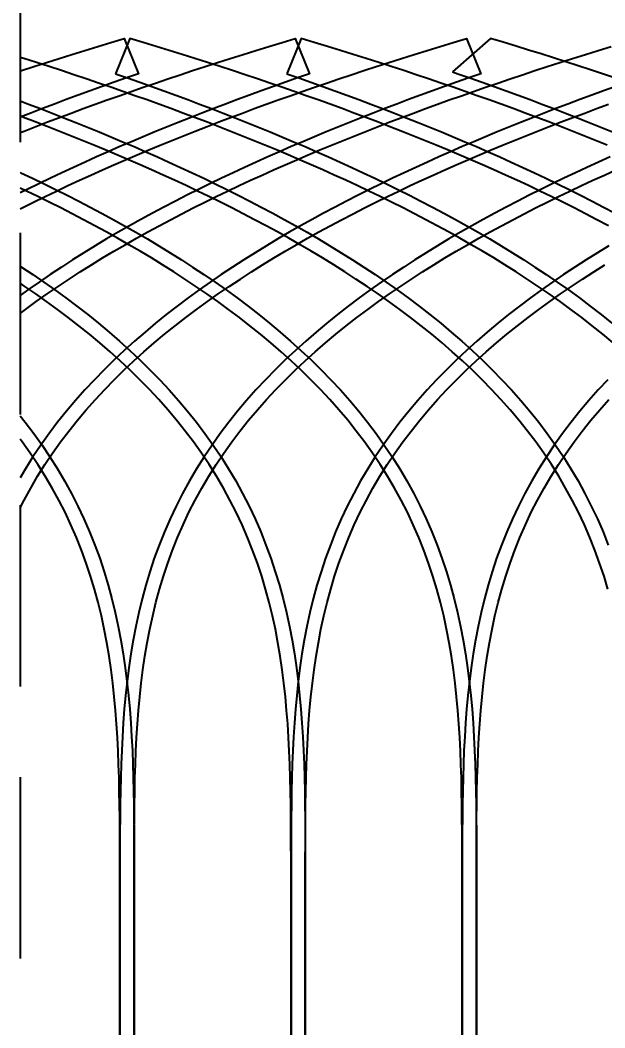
# Model space of a CAD drawing. Header units: metres. Extents: x -2 to 44.3, y -14 to 11.
# Drawn here: x 10.132 to 12.18, y 4.608 to 8.135 of the extents above; entities that cross this region are included whole.
import ezdxf

# ---------------------------------------------------------------- set-up
doc = ezdxf.new("R2010")
doc.units = ezdxf.units.M
doc.header["$LTSCALE"] = 0.05
doc.linetypes.add('DASHED', pattern=[19.05, 12.7, -6.35])
doc.layers.get('0').update_dxf_attribs({"linetype": 'DASHED'})
for name, color, linetype in [('back-layer0', 7, 'Continuous'), ('front-layer0', 7, 'Continuous'), ('front-layer1', 7, 'Continuous')]:
    doc.layers.add(name, color=color, linetype=linetype)
doc.dimstyles.get("Standard").update_dxf_attribs({"dimtxt": 2.5, "dimasz": 2.5, "dimexe": 1.25, "dimexo": 0.625, "dimtad": 1, "dimtxsty": 'Standard', "dimcen": 2.5, "dimazin": 3, "dimtfac": 1, "dimtmove": 0, "dimatfit": 3, "dimarcsym": 0})

# ---------------------------------------------------------------- blocks, each defined once
blk = doc.blocks.new('*D10')
at = {"color": 0, "lineweight": -2, "transparency": 16777216}
for p, q in [((13.9167, 9.7483), (13.7296, 10.2119)), ((11.6751, 8.3048), (15.2629, 9.7522)), ((11.7251, 8.1809), (15.3129, 9.6283)), ((14.1037, 9.2846), (14.1537, 9.1606)), ((14.3408, 8.6969), (14.5278, 8.2332)), ((14.5278, 8.2332), (16.4028, 8.2332))]:
    blk.add_line(p, q, dxfattribs=at)
at = {"color": 0, "transparency": 16777216}
for points in [[(13.9939, 9.7794), (13.8394, 9.7171), (14.1037, 9.2846)], [(14.4181, 8.7281), (14.2635, 8.6658), (14.1537, 9.1606)]]:
    blk.add_solid(points, dxfattribs=at)
at = {"layer": 'Defpoints', "color": 0, "transparency": 16777216}
for p in [(14.1537, 9.1606), (11.0955, 8.071), (11.1455, 7.9471)]:
    blk.add_point(p, dxfattribs=at)
at = {"color": 0, "transparency": 16777216, "insert": (15.7778, 9.1082), "char_height": 0.5, "attachment_point": 5}
blk.add_mtext('0.13', dxfattribs=at)

msp = doc.modelspace()

# ---------------------------------------------------------------- linework, layer by layer
msp.add_line((10.1317, 9.2951), (10.1317, -1.58))
msp.add_line((10.1317, 9.2951), (10.1317, -1.58))
at = {"layer": 'back-layer0', "color": 1}
for points in [[(10.1317, 7.9566), (10.136, 7.9581), (10.1798, 7.9724), (10.2239, 7.9866), (10.2684, 8.0008), (10.3131, 8.0149), (10.3583, 8.029), (10.4038, 8.043), (10.4497, 8.057), (10.496, 8.071), (10.546, 7.9471), (10.504, 7.9325), (10.4615, 7.9176), (10.4192, 7.9025), (10.377, 7.8874), (10.3351, 7.872), (10.2933, 7.8566), (10.2516, 7.841), (10.2101, 7.8252), (10.1687, 7.8093), (10.1317, 7.7948)], [(10.1317, 7.7411), (10.1457, 7.7466), (10.1868, 7.7627), (10.228, 7.7785), (10.2693, 7.7942), (10.3107, 7.8097), (10.3523, 7.8251), (10.3941, 7.8403), (10.436, 7.8554), (10.4781, 7.8704), (10.5205, 7.8853), (10.563, 7.9), (10.6057, 7.9147), (10.6487, 7.9292), (10.692, 7.9437), (10.7355, 7.9581), (10.7793, 7.9724), (10.8234, 7.9866), (10.8679, 8.0008), (10.9126, 8.0149), (10.9578, 8.029), (11.0033, 8.043), (11.0492, 8.057), (11.0955, 8.071), (11.1455, 7.9471), (11.1035, 7.9325), (11.061, 7.9176), (11.0187, 7.9025), (10.9765, 7.8874), (10.9346, 7.872), (10.8928, 7.8566), (10.8511, 7.841), (10.8096, 7.8252), (10.7682, 7.8093), (10.7269, 7.7932), (10.6857, 7.7769), (10.6447, 7.7603), (10.6037, 7.7436), (10.5627, 7.7267), (10.5219, 7.7095), (10.4811, 7.6921), (10.4404, 7.6744), (10.3997, 7.6565), (10.3591, 7.6382), (10.3185, 7.6197), (10.278, 7.6009), (10.2375, 7.5818), (10.197, 7.5623), (10.1566, 7.5424), (10.1317, 7.53)], [(10.1317, 7.474), (10.1388, 7.4776), (10.1788, 7.4976), (10.2189, 7.5173), (10.259, 7.5366), (10.2992, 7.5556), (10.3394, 7.5743), (10.3797, 7.5927), (10.42, 7.6108), (10.4604, 7.6286), (10.5009, 7.6462), (10.5414, 7.6635), (10.582, 7.6805), (10.6227, 7.6974), (10.6634, 7.714), (10.7043, 7.7304), (10.7452, 7.7466), (10.7863, 7.7627), (10.8275, 7.7785), (10.8688, 7.7942), (10.9102, 7.8097), (10.9518, 7.8251), (10.9936, 7.8403), (11.0355, 7.8554), (11.0776, 7.8704), (11.12, 7.8853), (11.1625, 7.9), (11.2052, 7.9147), (11.2482, 7.9292), (11.2915, 7.9437), (11.335, 7.9581), (11.3788, 7.9724), (11.4229, 7.9866), (11.4674, 8.0008), (11.5121, 8.0149), (11.5573, 8.029), (11.6028, 8.043), (11.6487, 8.057), (11.695, 8.071), (11.745, 7.9471), (11.703, 7.9325), (11.6605, 7.9176), (11.6182, 7.9025), (11.576, 7.8874), (11.5341, 7.872), (11.4923, 7.8566), (11.4506, 7.841), (11.4091, 7.8252), (11.3677, 7.8093), (11.3264, 7.7932), (11.2852, 7.7769), (11.2442, 7.7603), (11.2032, 7.7436), (11.1622, 7.7267), (11.1214, 7.7095), (11.0806, 7.6921), (11.0399, 7.6744), (10.9992, 7.6565), (10.9586, 7.6382), (10.918, 7.6197), (10.8775, 7.6009), (10.837, 7.5818), (10.7965, 7.5623), (10.7561, 7.5424), (10.7158, 7.5222), (10.6754, 7.5016), (10.6351, 7.4807), (10.5949, 7.4592), (10.5547, 7.4374), (10.5146, 7.4151), (10.4746, 7.3923), (10.4347, 7.3691), (10.3948, 7.3453), (10.3551, 7.3209), (10.3155, 7.2961), (10.2761, 7.2706), (10.2368, 7.2445), (10.1978, 7.2178), (10.159, 7.1905), (10.1317, 7.1707)], [(10.1317, 7.1084), (10.1501, 7.1222), (10.1881, 7.1498), (10.2263, 7.1768), (10.2648, 7.2031), (10.3035, 7.2288), (10.3424, 7.2539), (10.3815, 7.2785), (10.4207, 7.3025), (10.4601, 7.326), (10.4996, 7.349), (10.5391, 7.3715), (10.5788, 7.3936), (10.6186, 7.4152), (10.6584, 7.4364), (10.6983, 7.4572), (10.7383, 7.4776), (10.7783, 7.4976), (10.8184, 7.5173), (10.8585, 7.5366), (10.8987, 7.5556), (10.9389, 7.5743), (10.9792, 7.5927), (11.0195, 7.6108), (11.0599, 7.6286), (11.1004, 7.6462), (11.1409, 7.6635), (11.1815, 7.6805), (11.2222, 7.6974), (11.2629, 7.714), (11.3038, 7.7304), (11.3447, 7.7466), (11.3858, 7.7627), (11.427, 7.7785), (11.4683, 7.7942), (11.5097, 7.8097), (11.5513, 7.8251), (11.5931, 7.8403), (11.635, 7.8554), (11.6771, 7.8704), (11.7195, 7.8853), (11.762, 7.9), (11.8047, 7.9147), (11.8477, 7.9292), (11.891, 7.9437), (11.9345, 7.9581), (11.9783, 7.9724), (12.0224, 7.9866), (12.0669, 8.0008), (12.1116, 8.0149), (12.1568, 8.029), (12.2023, 8.043)], [(12.2177, 7.9025), (12.1755, 7.8874), (12.1336, 7.872), (12.0918, 7.8566), (12.0501, 7.841), (12.0086, 7.8252), (11.9672, 7.8093), (11.9259, 7.7932), (11.8847, 7.7769), (11.8437, 7.7603), (11.8027, 7.7436), (11.7617, 7.7267), (11.7209, 7.7095), (11.6801, 7.6921), (11.6394, 7.6744), (11.5987, 7.6565), (11.5581, 7.6382), (11.5175, 7.6197), (11.477, 7.6009), (11.4365, 7.5818), (11.396, 7.5623), (11.3556, 7.5424), (11.3153, 7.5222), (11.2749, 7.5016), (11.2346, 7.4807), (11.1944, 7.4592), (11.1542, 7.4374), (11.1141, 7.4151), (11.0741, 7.3923), (11.0342, 7.3691), (10.9943, 7.3453), (10.9546, 7.3209), (10.915, 7.2961), (10.8756, 7.2706), (10.8363, 7.2445), (10.7973, 7.2178), (10.7585, 7.1905), (10.7199, 7.1625), (10.6817, 7.1338), (10.6437, 7.1043), (10.6062, 7.0741), (10.5691, 7.0432), (10.5324, 7.0115), (10.4963, 6.9789), (10.4608, 6.9456), (10.4258, 6.9114), (10.3916, 6.8763), (10.3581, 6.8404), (10.3255, 6.8036), (10.2937, 6.766), (10.2629, 6.7274), (10.2331, 6.688), (10.2043, 6.6477), (10.1767, 6.6066), (10.1503, 6.5647), (10.1317, 6.5331)], [(10.1317, 6.4281), (10.1454, 6.4551), (10.1686, 6.4972), (10.193, 6.5387), (10.2186, 6.5794), (10.2454, 6.6193), (10.2733, 6.6584), (10.3023, 6.6967), (10.3323, 6.7342), (10.3633, 6.7709), (10.3951, 6.8068), (10.4278, 6.8418), (10.4612, 6.8761), (10.4954, 6.9095), (10.5302, 6.9421), (10.5655, 6.974), (10.6015, 7.0051), (10.6379, 7.0355), (10.6747, 7.0651), (10.712, 7.094), (10.7496, 7.1222), (10.7876, 7.1498), (10.8258, 7.1768), (10.8643, 7.2031), (10.903, 7.2288), (10.9419, 7.2539), (10.981, 7.2785), (11.0202, 7.3025), (11.0596, 7.326), (11.0991, 7.349), (11.1386, 7.3715), (11.1783, 7.3936), (11.2181, 7.4152), (11.2579, 7.4364), (11.2978, 7.4572), (11.3378, 7.4776), (11.3778, 7.4976), (11.4179, 7.5173), (11.458, 7.5366), (11.4982, 7.5556), (11.5384, 7.5743), (11.5787, 7.5927), (11.619, 7.6108), (11.6594, 7.6286), (11.6999, 7.6462), (11.7404, 7.6635), (11.781, 7.6805), (11.8217, 7.6974), (11.8624, 7.714), (11.9033, 7.7304), (11.9442, 7.7466), (11.9853, 7.7627), (12.0265, 7.7785), (12.0678, 7.7942), (12.1092, 7.8097), (12.1508, 7.8251), (12.1926, 7.8403)], [(12.1982, 7.6565), (12.1576, 7.6382), (12.117, 7.6197), (12.0765, 7.6009), (12.036, 7.5818), (11.9955, 7.5623), (11.9551, 7.5424), (11.9148, 7.5222), (11.8744, 7.5016), (11.8341, 7.4807), (11.7939, 7.4592), (11.7537, 7.4374), (11.7136, 7.4151), (11.6736, 7.3923), (11.6337, 7.3691), (11.5938, 7.3453), (11.5541, 7.3209), (11.5145, 7.2961), (11.4751, 7.2706), (11.4358, 7.2445), (11.3968, 7.2178), (11.358, 7.1905), (11.3194, 7.1625), (11.2812, 7.1338), (11.2432, 7.1043), (11.2057, 7.0741), (11.1686, 7.0432), (11.1319, 7.0115), (11.0958, 6.9789), (11.0603, 6.9456), (11.0253, 6.9114), (10.9911, 6.8763), (10.9576, 6.8404), (10.925, 6.8036), (10.8932, 6.766), (10.8624, 6.7274), (10.8326, 6.688), (10.8038, 6.6477), (10.7762, 6.6066), (10.7498, 6.5647), (10.7246, 6.5219), (10.7007, 6.4785), (10.6782, 6.4343), (10.657, 6.3894), (10.6372, 6.3439), (10.6188, 6.2978), (10.6017, 6.2513), (10.5861, 6.2043), (10.5718, 6.1569), (10.5589, 6.1092), (10.5472, 6.0612), (10.5368, 6.0131), (10.5275, 5.9648), (10.5194, 5.9164), (10.5123, 5.868), (10.5062, 5.8197), (10.5009, 5.7713), (10.4965, 5.7231), (10.4928, 5.6749), (10.4898, 5.6269), (10.4874, 5.579), (10.4855, 5.5313), (10.484, 5.4838), (10.483, 5.4364), (10.4822, 5.3892), (10.4817, 5.3421), (10.4813, 5.2952), (10.4812, 5.2484), (10.4811, 5.2017), (10.481, 5.1551), (10.481, 4.0355)], [(10.531, 4.0355), (10.531, 5.1551), (10.5311, 5.2016), (10.5312, 5.2483), (10.5313, 5.2949), (10.5317, 5.3417), (10.5322, 5.3885), (10.5329, 5.4354), (10.534, 5.4824), (10.5355, 5.5295), (10.5374, 5.5768), (10.5398, 5.6241), (10.5427, 5.6714), (10.5463, 5.7189), (10.5507, 5.7663), (10.5558, 5.8138), (10.5618, 5.8613), (10.5688, 5.9087), (10.5767, 5.9559), (10.5858, 6.0031), (10.5959, 6.05), (10.6073, 6.0967), (10.6199, 6.1431), (10.6338, 6.1891), (10.649, 6.2348), (10.6655, 6.28), (10.6833, 6.3246), (10.7025, 6.3687), (10.7231, 6.4122), (10.7449, 6.4551), (10.7681, 6.4972), (10.7925, 6.5387), (10.8181, 6.5794), (10.8449, 6.6193), (10.8728, 6.6584), (10.9018, 6.6967), (10.9318, 6.7342), (10.9628, 6.7709), (10.9946, 6.8068), (11.0273, 6.8418), (11.0607, 6.8761), (11.0949, 6.9095), (11.1297, 6.9421), (11.165, 6.974), (11.201, 7.0051), (11.2374, 7.0355), (11.2742, 7.0651), (11.3115, 7.094), (11.3491, 7.1222), (11.3871, 7.1498), (11.4253, 7.1768), (11.4638, 7.2031), (11.5025, 7.2288), (11.5414, 7.2539), (11.5805, 7.2785), (11.6197, 7.3025), (11.6591, 7.326), (11.6986, 7.349), (11.7381, 7.3715), (11.7778, 7.3936), (11.8176, 7.4152), (11.8574, 7.4364), (11.8973, 7.4572), (11.9373, 7.4776), (11.9773, 7.4976), (12.0174, 7.5173), (12.0575, 7.5366), (12.0977, 7.5556), (12.1379, 7.5743), (12.1782, 7.5927), (12.2185, 7.6108)], [(12.1933, 7.3453), (12.1536, 7.3209), (12.114, 7.2961), (12.0746, 7.2706), (12.0353, 7.2445), (11.9963, 7.2178), (11.9575, 7.1905), (11.9189, 7.1625), (11.8807, 7.1338), (11.8427, 7.1043), (11.8052, 7.0741), (11.7681, 7.0432), (11.7314, 7.0115), (11.6953, 6.9789), (11.6598, 6.9456), (11.6248, 6.9114), (11.5906, 6.8763), (11.5571, 6.8404), (11.5245, 6.8036), (11.4927, 6.766), (11.4619, 6.7274), (11.4321, 6.688), (11.4033, 6.6477), (11.3757, 6.6066), (11.3493, 6.5647), (11.3241, 6.5219), (11.3002, 6.4785), (11.2777, 6.4343), (11.2565, 6.3894), (11.2367, 6.3439), (11.2183, 6.2978), (11.2012, 6.2513), (11.1856, 6.2043), (11.1713, 6.1569), (11.1584, 6.1092), (11.1467, 6.0612), (11.1363, 6.0131), (11.127, 5.9648), (11.1189, 5.9164), (11.1118, 5.868), (11.1057, 5.8197), (11.1004, 5.7713), (11.096, 5.7231), (11.0923, 5.6749), (11.0893, 5.6269), (11.0869, 5.579), (11.085, 5.5313), (11.0835, 5.4838), (11.0825, 5.4364), (11.0817, 5.3892), (11.0812, 5.3421), (11.0808, 5.2952), (11.0807, 5.2484), (11.0806, 5.2017), (11.0805, 5.1551), (11.0805, 4.0355)], [(11.1305, 4.0355), (11.1305, 5.1551), (11.1306, 5.2016), (11.1307, 5.2483), (11.1308, 5.2949), (11.1312, 5.3417), (11.1317, 5.3885), (11.1324, 5.4354), (11.1335, 5.4824), (11.135, 5.5295), (11.1369, 5.5768), (11.1393, 5.6241), (11.1422, 5.6714), (11.1458, 5.7189), (11.1502, 5.7663), (11.1553, 5.8138), (11.1613, 5.8613), (11.1683, 5.9087), (11.1762, 5.9559), (11.1853, 6.0031), (11.1954, 6.05), (11.2068, 6.0967), (11.2194, 6.1431), (11.2333, 6.1891), (11.2485, 6.2348), (11.265, 6.28), (11.2828, 6.3246), (11.302, 6.3687), (11.3226, 6.4122), (11.3444, 6.4551), (11.3676, 6.4972), (11.392, 6.5387), (11.4176, 6.5794), (11.4444, 6.6193), (11.4723, 6.6584), (11.5013, 6.6967), (11.5313, 6.7342), (11.5623, 6.7709), (11.5941, 6.8068), (11.6268, 6.8418), (11.6602, 6.8761), (11.6944, 6.9095), (11.7292, 6.9421), (11.7645, 6.974), (11.8005, 7.0051), (11.8369, 7.0355), (11.8737, 7.0651), (11.911, 7.094), (11.9486, 7.1222), (11.9866, 7.1498), (12.0248, 7.1768), (12.0633, 7.2031), (12.102, 7.2288), (12.1409, 7.2539), (12.18, 7.2785)], [(12.1901, 6.8763), (12.1566, 6.8404), (12.124, 6.8036), (12.0922, 6.766), (12.0614, 6.7274), (12.0316, 6.688), (12.0028, 6.6477), (11.9752, 6.6066), (11.9488, 6.5647), (11.9236, 6.5219), (11.8997, 6.4785), (11.8772, 6.4343), (11.856, 6.3894), (11.8362, 6.3439), (11.8178, 6.2978), (11.8007, 6.2513), (11.7851, 6.2043), (11.7708, 6.1569), (11.7579, 6.1092), (11.7462, 6.0612), (11.7358, 6.0131), (11.7265, 5.9648), (11.7184, 5.9164), (11.7113, 5.868), (11.7052, 5.8197), (11.6999, 5.7713), (11.6955, 5.7231), (11.6918, 5.6749), (11.6888, 5.6269), (11.6864, 5.579), (11.6845, 5.5313), (11.683, 5.4838), (11.682, 5.4364), (11.6812, 5.3892), (11.6807, 5.3421), (11.6803, 5.2952), (11.6802, 5.2484), (11.6801, 5.2017), (11.68, 5.1551), (11.68, 4.0355)], [(11.73, 4.0355), (11.73, 5.1551), (11.7301, 5.2016), (11.7302, 5.2483), (11.7303, 5.2949), (11.7307, 5.3417), (11.7312, 5.3885), (11.7319, 5.4354), (11.733, 5.4824), (11.7345, 5.5295), (11.7364, 5.5768), (11.7388, 5.6241), (11.7417, 5.6714), (11.7453, 5.7189), (11.7497, 5.7663), (11.7548, 5.8138), (11.7608, 5.8613), (11.7678, 5.9087), (11.7757, 5.9559), (11.7848, 6.0031), (11.7949, 6.05), (11.8063, 6.0967), (11.8189, 6.1431), (11.8328, 6.1891), (11.848, 6.2348), (11.8645, 6.28), (11.8823, 6.3246), (11.9015, 6.3687), (11.9221, 6.4122), (11.9439, 6.4551), (11.9671, 6.4972), (11.9915, 6.5387), (12.0171, 6.5794), (12.0439, 6.6193), (12.0718, 6.6584), (12.1008, 6.6967), (12.1308, 6.7342), (12.1618, 6.7709), (12.1936, 6.8068)]]:
    msp.add_lwpolyline(points, dxfattribs=at)
at = {"layer": 'front-layer0', "color": 1}
for points in [[(12.192, 7.4152), (12.1521, 7.4364), (12.1122, 7.4572), (12.0723, 7.4776), (12.0323, 7.4976), (11.9922, 7.5173), (11.9521, 7.5366), (11.9119, 7.5556), (11.8717, 7.5743), (11.8314, 7.5927), (11.791, 7.6108), (11.7507, 7.6286), (11.7102, 7.6462), (11.6697, 7.6635), (11.6291, 7.6805), (11.5884, 7.6974), (11.5477, 7.714), (11.5068, 7.7304), (11.4659, 7.7466), (11.4248, 7.7627), (11.3836, 7.7785), (11.3423, 7.7942), (11.3009, 7.8097), (11.2593, 7.8251), (11.2175, 7.8403), (11.1756, 7.8554), (11.1334, 7.8704), (11.0911, 7.8853), (11.0486, 7.9), (11.0058, 7.9147), (10.9628, 7.9292), (10.9196, 7.9437), (10.8761, 7.9581), (10.8323, 7.9724), (10.7881, 7.9866), (10.7437, 8.0008), (10.6989, 8.0149), (10.6538, 8.029), (10.6083, 8.043), (10.5624, 8.057), (10.5161, 8.071), (10.4661, 7.9471)], [(12.1879, 7.6974), (12.1472, 7.714), (12.1063, 7.7304), (12.0654, 7.7466), (12.0243, 7.7627), (11.9831, 7.7785), (11.9418, 7.7942), (11.9004, 7.8097), (11.8588, 7.8251), (11.817, 7.8403), (11.7751, 7.8554), (11.7329, 7.8704), (11.6906, 7.8853), (11.6481, 7.9), (11.6053, 7.9147), (11.5623, 7.9292), (11.5191, 7.9437), (11.4756, 7.9581), (11.4318, 7.9724), (11.3876, 7.9866), (11.3432, 8.0008), (11.2984, 8.0149), (11.2533, 8.029), (11.2078, 8.043), (11.1619, 8.057), (11.1156, 8.071), (11.0656, 7.9471)], [(12.2091, 7.0051), (12.1727, 7.0355), (12.1358, 7.0651), (12.0986, 7.094), (12.061, 7.1222), (12.023, 7.1498), (11.9848, 7.1768), (11.9463, 7.2031), (11.9076, 7.2288), (11.8687, 7.2539), (11.8296, 7.2785), (11.7904, 7.3025), (11.751, 7.326), (11.7115, 7.349), (11.6719, 7.3715), (11.6322, 7.3936), (11.5925, 7.4152), (11.5526, 7.4364), (11.5127, 7.4572), (11.4728, 7.4776), (11.4328, 7.4976), (11.3927, 7.5173), (11.3526, 7.5366), (11.3124, 7.5556), (11.2722, 7.5743), (11.2319, 7.5927), (11.1915, 7.6108), (11.1512, 7.6286), (11.1107, 7.6462), (11.0702, 7.6635), (11.0296, 7.6805), (10.9889, 7.6974), (10.9482, 7.714), (10.9073, 7.7304), (10.8664, 7.7466), (10.8253, 7.7627), (10.7841, 7.7785), (10.7428, 7.7942), (10.7014, 7.8097), (10.6598, 7.8251), (10.618, 7.8403), (10.5761, 7.8554), (10.5339, 7.8704), (10.4916, 7.8853), (10.4491, 7.9), (10.4063, 7.9147), (10.3633, 7.9292), (10.3201, 7.9437), (10.2766, 7.9581), (10.2328, 7.9724), (10.1886, 7.9866), (10.1442, 8.0008), (10.1317, 8.0047)], [(10.4661, 7.9471), (10.5081, 7.9325), (10.5506, 7.9176), (10.5929, 7.9025), (10.635, 7.8874), (10.677, 7.872), (10.7188, 7.8566), (10.7605, 7.841), (10.802, 7.8252), (10.8434, 7.8093), (10.8847, 7.7932), (10.9258, 7.7769), (10.9669, 7.7603), (11.0079, 7.7436), (11.0488, 7.7267), (11.0897, 7.7095), (11.1305, 7.6921), (11.1712, 7.6744), (11.2119, 7.6565), (11.2525, 7.6382), (11.2931, 7.6197), (11.3336, 7.6009), (11.3741, 7.5818), (11.4145, 7.5623), (11.455, 7.5424), (11.4953, 7.5222), (11.5357, 7.5016), (11.5759, 7.4807), (11.6162, 7.4592), (11.6563, 7.4374), (11.6964, 7.4151), (11.7365, 7.3923), (11.7764, 7.3691), (11.8163, 7.3453), (11.856, 7.3209), (11.8956, 7.2961), (11.935, 7.2706), (11.9743, 7.2445), (12.0133, 7.2178), (12.0521, 7.1905), (12.0907, 7.1625), (12.1289, 7.1338), (12.1668, 7.1043), (12.2044, 7.0741)], [(11.0656, 7.9471), (11.1076, 7.9325), (11.1501, 7.9176), (11.1924, 7.9025), (11.2345, 7.8874), (11.2765, 7.872), (11.3183, 7.8566), (11.36, 7.841), (11.4015, 7.8252), (11.4429, 7.8093), (11.4842, 7.7932), (11.5253, 7.7769), (11.5664, 7.7603), (11.6074, 7.7436), (11.6483, 7.7267), (11.6892, 7.7095), (11.73, 7.6921), (11.7707, 7.6744), (11.8114, 7.6565), (11.852, 7.6382), (11.8926, 7.6197), (11.9331, 7.6009), (11.9736, 7.5818), (12.014, 7.5623), (12.0545, 7.5424), (12.0948, 7.5222), (12.1352, 7.5016), (12.1754, 7.4807), (12.2157, 7.4592)], [(10.1317, 7.852), (10.161, 7.841), (10.2025, 7.8252), (10.2439, 7.8093), (10.2852, 7.7932), (10.3263, 7.7769), (10.3674, 7.7603), (10.4084, 7.7436), (10.4493, 7.7267), (10.4902, 7.7095), (10.531, 7.6921), (10.5717, 7.6744), (10.6124, 7.6565), (10.653, 7.6382), (10.6936, 7.6197), (10.7341, 7.6009), (10.7746, 7.5818), (10.815, 7.5623), (10.8555, 7.5424), (10.8958, 7.5222), (10.9362, 7.5016), (10.9764, 7.4807), (11.0167, 7.4592), (11.0568, 7.4374), (11.0969, 7.4151), (11.137, 7.3923), (11.1769, 7.3691), (11.2168, 7.3453), (11.2565, 7.3209), (11.2961, 7.2961), (11.3355, 7.2706), (11.3748, 7.2445), (11.4138, 7.2178), (11.4526, 7.1905), (11.4912, 7.1625), (11.5294, 7.1338), (11.5673, 7.1043), (11.6049, 7.0741), (11.642, 7.0432), (11.6786, 7.0115), (11.7148, 6.9789), (11.7503, 6.9456), (11.7852, 6.9114), (11.8195, 6.8763), (11.8529, 6.8404), (11.8856, 6.8036), (11.9174, 6.766), (11.9482, 6.7274), (11.978, 6.688), (12.0068, 6.6477), (12.0344, 6.6066), (12.0608, 6.5647), (12.086, 6.5219), (12.1099, 6.4785), (12.1324, 6.4343), (12.1536, 6.3894), (12.1734, 6.3439), (12.1918, 6.2978)], [(12.1907, 6.1431), (12.1768, 6.1891), (12.1616, 6.2348), (12.1451, 6.28), (12.1273, 6.3246), (12.1081, 6.3687), (12.0875, 6.4122), (12.0657, 6.4551), (12.0425, 6.4972), (12.0181, 6.5387), (11.9925, 6.5794), (11.9657, 6.6193), (11.9377, 6.6584), (11.9087, 6.6967), (11.8787, 6.7342), (11.8478, 6.7709), (11.816, 6.8068), (11.7833, 6.8418), (11.7499, 6.8761), (11.7157, 6.9095), (11.6809, 6.9421), (11.6455, 6.974), (11.6096, 7.0051), (11.5732, 7.0355), (11.5363, 7.0651), (11.4991, 7.094), (11.4615, 7.1222), (11.4235, 7.1498), (11.3853, 7.1768), (11.3468, 7.2031), (11.3081, 7.2288), (11.2692, 7.2539), (11.2301, 7.2785), (11.1909, 7.3025), (11.1515, 7.326), (11.112, 7.349), (11.0724, 7.3715), (11.0327, 7.3936), (10.993, 7.4152), (10.9531, 7.4364), (10.9132, 7.4572), (10.8733, 7.4776), (10.8333, 7.4976), (10.7932, 7.5173), (10.7531, 7.5366), (10.7129, 7.5556), (10.6727, 7.5743), (10.6324, 7.5927), (10.592, 7.6108), (10.5517, 7.6286), (10.5112, 7.6462), (10.4707, 7.6635), (10.4301, 7.6805), (10.3894, 7.6974), (10.3487, 7.714), (10.3078, 7.7304), (10.2669, 7.7466), (10.2258, 7.7627), (10.1846, 7.7785), (10.1433, 7.7942), (10.1317, 7.7986)], [(10.1317, 7.6023), (10.1346, 7.6009), (10.1751, 7.5818), (10.2155, 7.5623), (10.256, 7.5424), (10.2963, 7.5222), (10.3367, 7.5016), (10.3769, 7.4807), (10.4172, 7.4592), (10.4573, 7.4374), (10.4974, 7.4151), (10.5375, 7.3923), (10.5774, 7.3691), (10.6173, 7.3453), (10.657, 7.3209), (10.6966, 7.2961), (10.736, 7.2706), (10.7753, 7.2445), (10.8143, 7.2178), (10.8531, 7.1905), (10.8917, 7.1625), (10.9299, 7.1338), (10.9678, 7.1043), (11.0054, 7.0741), (11.0425, 7.0432), (11.0791, 7.0115), (11.1153, 6.9789), (11.1508, 6.9456), (11.1857, 6.9114), (11.22, 6.8763), (11.2534, 6.8404), (11.2861, 6.8036), (11.3179, 6.766), (11.3487, 6.7274), (11.3785, 6.688), (11.4073, 6.6477), (11.4349, 6.6066), (11.4613, 6.5647), (11.4865, 6.5219), (11.5104, 6.4785), (11.5329, 6.4343), (11.5541, 6.3894), (11.5739, 6.3439), (11.5923, 6.2978), (11.6093, 6.2513), (11.625, 6.2043), (11.6393, 6.1569), (11.6522, 6.1092), (11.6639, 6.0612), (11.6743, 6.0131), (11.6836, 5.9648), (11.6917, 5.9164), (11.6988, 5.868), (11.7049, 5.8197), (11.7102, 5.7713), (11.7146, 5.7231), (11.7182, 5.6749), (11.7212, 5.6269), (11.7237, 5.579), (11.7256, 5.5313), (11.727, 5.4838), (11.7281, 5.4364), (11.7289, 5.3892), (11.7294, 5.3421), (11.7297, 5.2952), (11.7299, 5.2484), (11.73, 5.2017), (11.73, 5.1551), (11.73, 5.1086), (11.73, 4.0355)], [(11.68, 4.0355), (11.68, 5.1086), (11.68, 5.1551), (11.68, 5.2016), (11.6799, 5.2483), (11.6797, 5.2949), (11.6794, 5.3417), (11.6789, 5.3885), (11.6781, 5.4354), (11.6771, 5.4824), (11.6756, 5.5295), (11.6737, 5.5768), (11.6713, 5.6241), (11.6684, 5.6714), (11.6647, 5.7189), (11.6604, 5.7663), (11.6553, 5.8138), (11.6493, 5.8613), (11.6423, 5.9087), (11.6344, 5.9559), (11.6253, 6.0031), (11.6152, 6.05), (11.6038, 6.0967), (11.5912, 6.1431), (11.5773, 6.1891), (11.5621, 6.2348), (11.5456, 6.28), (11.5278, 6.3246), (11.5086, 6.3687), (11.488, 6.4122), (11.4662, 6.4551), (11.443, 6.4972), (11.4186, 6.5387), (11.393, 6.5794), (11.3662, 6.6193), (11.3382, 6.6584), (11.3092, 6.6967), (11.2792, 6.7342), (11.2483, 6.7709), (11.2165, 6.8068), (11.1838, 6.8418), (11.1504, 6.8761), (11.1162, 6.9095), (11.0814, 6.9421), (11.046, 6.974), (11.0101, 7.0051), (10.9737, 7.0355), (10.9368, 7.0651), (10.8996, 7.094), (10.862, 7.1222), (10.824, 7.1498), (10.7858, 7.1768), (10.7473, 7.2031), (10.7086, 7.2288), (10.6697, 7.2539), (10.6306, 7.2785), (10.5914, 7.3025), (10.552, 7.326), (10.5125, 7.349), (10.4729, 7.3715), (10.4332, 7.3936), (10.3935, 7.4152), (10.3536, 7.4364), (10.3137, 7.4572), (10.2738, 7.4776), (10.2338, 7.4976), (10.1937, 7.5173), (10.1536, 7.5366), (10.1317, 7.547)], [(10.1317, 7.2737), (10.1365, 7.2706), (10.1758, 7.2445), (10.2148, 7.2178), (10.2536, 7.1905), (10.2922, 7.1625), (10.3304, 7.1338), (10.3683, 7.1043), (10.4059, 7.0741), (10.443, 7.0432), (10.4796, 7.0115), (10.5158, 6.9789), (10.5513, 6.9456), (10.5862, 6.9114), (10.6205, 6.8763), (10.6539, 6.8404), (10.6866, 6.8036), (10.7184, 6.766), (10.7492, 6.7274), (10.779, 6.688), (10.8078, 6.6477), (10.8354, 6.6066), (10.8618, 6.5647), (10.887, 6.5219), (10.9109, 6.4785), (10.9334, 6.4343), (10.9546, 6.3894), (10.9744, 6.3439), (10.9928, 6.2978), (11.0098, 6.2513), (11.0255, 6.2043), (11.0398, 6.1569), (11.0527, 6.1092), (11.0644, 6.0612), (11.0748, 6.0131), (11.0841, 5.9648), (11.0922, 5.9164), (11.0993, 5.868), (11.1054, 5.8197), (11.1107, 5.7713), (11.1151, 5.7231), (11.1187, 5.6749), (11.1217, 5.6269), (11.1242, 5.579), (11.1261, 5.5313), (11.1275, 5.4838), (11.1286, 5.4364), (11.1294, 5.3892), (11.1299, 5.3421), (11.1302, 5.2952), (11.1304, 5.2484), (11.1305, 5.2017), (11.1305, 5.1551), (11.1305, 5.1086), (11.1305, 4.0355)], [(11.0805, 4.0355), (11.0805, 5.1086), (11.0805, 5.1551), (11.0805, 5.2016), (11.0804, 5.2483), (11.0802, 5.2949), (11.0799, 5.3417), (11.0794, 5.3885), (11.0786, 5.4354), (11.0776, 5.4824), (11.0761, 5.5295), (11.0742, 5.5768), (11.0718, 5.6241), (11.0689, 5.6714), (11.0652, 5.7189), (11.0609, 5.7663), (11.0558, 5.8138), (11.0498, 5.8613), (11.0428, 5.9087), (11.0349, 5.9559), (11.0258, 6.0031), (11.0157, 6.05), (11.0043, 6.0967), (10.9917, 6.1431), (10.9778, 6.1891), (10.9626, 6.2348), (10.9461, 6.28), (10.9283, 6.3246), (10.9091, 6.3687), (10.8885, 6.4122), (10.8667, 6.4551), (10.8435, 6.4972), (10.8191, 6.5387), (10.7935, 6.5794), (10.7667, 6.6193), (10.7387, 6.6584), (10.7097, 6.6967), (10.6797, 6.7342), (10.6488, 6.7709), (10.617, 6.8068), (10.5843, 6.8418), (10.5509, 6.8761), (10.5167, 6.9095), (10.4819, 6.9421), (10.4465, 6.974), (10.4106, 7.0051), (10.3742, 7.0355), (10.3373, 7.0651), (10.3001, 7.094), (10.2625, 7.1222), (10.2245, 7.1498), (10.1863, 7.1768), (10.1478, 7.2031), (10.1317, 7.2138)], [(10.1317, 6.75), (10.1497, 6.7274), (10.1795, 6.688), (10.2083, 6.6477), (10.2359, 6.6066), (10.2623, 6.5647), (10.2875, 6.5219), (10.3114, 6.4785), (10.3339, 6.4343), (10.3551, 6.3894), (10.3749, 6.3439), (10.3933, 6.2978), (10.4103, 6.2513), (10.426, 6.2043), (10.4403, 6.1569), (10.4532, 6.1092), (10.4649, 6.0612), (10.4753, 6.0131), (10.4846, 5.9648), (10.4927, 5.9164), (10.4998, 5.868), (10.5059, 5.8197), (10.5112, 5.7713), (10.5156, 5.7231), (10.5192, 5.6749), (10.5222, 5.6269), (10.5247, 5.579), (10.5266, 5.5313), (10.528, 5.4838), (10.5291, 5.4364), (10.5299, 5.3892), (10.5304, 5.3421), (10.5307, 5.2952), (10.5309, 5.2484), (10.531, 5.2017), (10.531, 5.1551), (10.531, 5.1086), (10.531, 4.0355)], [(10.481, 4.0355), (10.481, 5.1086), (10.481, 5.1551), (10.481, 5.2016), (10.4809, 5.2483), (10.4807, 5.2949), (10.4804, 5.3417), (10.4799, 5.3885), (10.4791, 5.4354), (10.4781, 5.4824), (10.4766, 5.5295), (10.4747, 5.5768), (10.4723, 5.6241), (10.4694, 5.6714), (10.4657, 5.7189), (10.4614, 5.7663), (10.4563, 5.8138), (10.4503, 5.8613), (10.4433, 5.9087), (10.4354, 5.9559), (10.4263, 6.0031), (10.4162, 6.05), (10.4048, 6.0967), (10.3922, 6.1431), (10.3783, 6.1891), (10.3631, 6.2348), (10.3466, 6.28), (10.3288, 6.3246), (10.3096, 6.3687), (10.289, 6.4122), (10.2672, 6.4551), (10.244, 6.4972), (10.2196, 6.5387), (10.194, 6.5794), (10.1672, 6.6193), (10.1392, 6.6584), (10.1317, 6.6684)]]:
    msp.add_lwpolyline(points, dxfattribs=at)
at = {"layer": 'front-layer1', "color": 2}
for points in [[(12.2134, 7.9332), (12.1713, 7.9472), (12.129, 7.9612), (12.0864, 7.9751), (12.0435, 7.989), (12.0003, 8.0027), (11.9568, 8.0165), (11.9129, 8.0302), (11.8687, 8.0438), (11.8241, 8.0574), (11.779, 8.071), (11.6466, 7.9534)], [(11.6466, 7.9534), (11.6644, 7.9473), (11.7071, 7.9325), (11.7496, 7.9176), (11.7919, 7.9025), (11.834, 7.8874), (11.876, 7.872), (11.9178, 7.8566), (11.9595, 7.841), (12.001, 7.8252), (12.0424, 7.8093), (12.0837, 7.7932), (12.1248, 7.7769), (12.1659, 7.7603), (12.2069, 7.7436)]]:
    msp.add_lwpolyline(points, dxfattribs=at)

# ---------------------------------------------------------------- dimensions: what is measured, and where the dimension line sits
dim = msp.add_aligned_dim(p1=(11.0955, 8.071), p2=(11.1455, 7.9471), distance=3.2438, dimstyle='Standard', override={"dimtxt": 0.5, "dimasz": 0.5, "dimtoh": 1, "dimdsep": 46, "dimtxsty": 'Standard', "dimadec": 0, "dimazin": 0, "dimatfit": 2, "dimfxl": 1})
dim.commit()
dim.dimension.update_dxf_attribs({"geometry": '*D10', "text_midpoint": (15.7778, 9.1082)})

doc.saveas('drawing.dxf')
